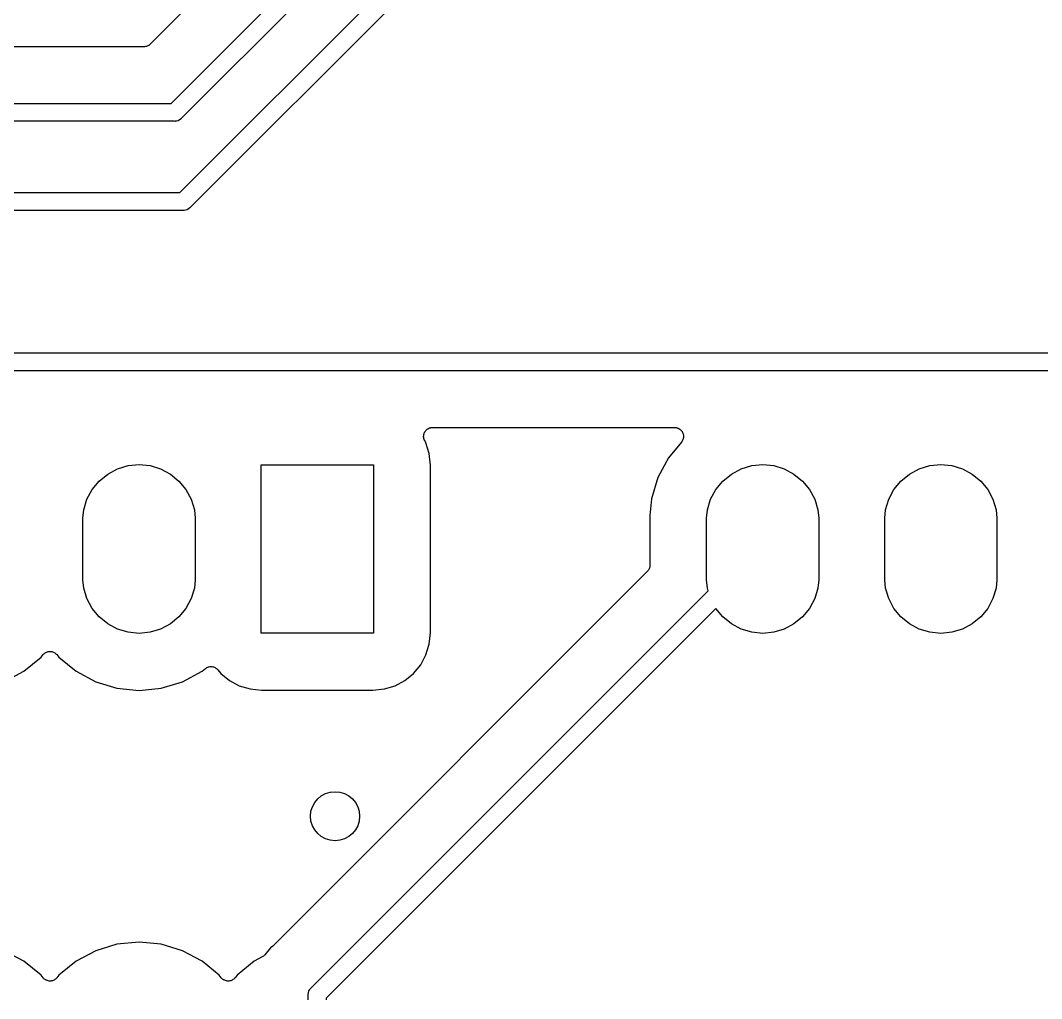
# Model space of a CAD drawing. Extents: x 2.36 to 5.74, y -5.57 to -1.66.
# Drawn here: x 2.958 to 3.532, y -3.802 to -3.253 of the extents above; entities that cross this region are included whole.
import ezdxf

# ---------------------------------------------------------------- set-up
doc = ezdxf.new("R2010")
doc.units = 0
doc.header["$MEASUREMENT"] = 0
doc.layers.add('BLACK', color=7, linetype='CONTINUOUS')

msp = doc.modelspace()

# ---------------------------------------------------------------- linework, layer by layer
at = {"layer": 'BLACK', "linetype": 'CONTINUOUS'}
for p, q in [((3.04293, -3.3), (3.21, -3.13293)), ((3.21836, -3.13871), (3.04871, -3.30836)), ((3.04793, -3.35), (3.25, -3.14793)), ((3.25836, -3.15371), (3.05371, -3.35836)), ((3.12592, -3.17202), (3.03122, -3.26672)), ((3.03122, -3.26672), (3.0312, -3.26674)), ((3.02768, -3.26819), (2.66205, -3.26819)), ((3.02814, -3.26814), (3.02768, -3.26819)), ((3.0286, -3.2681), (3.02814, -3.26814)), ((3.02863, -3.2681), (3.0286, -3.2681)), ((3.02865, -3.26809), (3.02863, -3.2681)), ((3.02909, -3.26796), (3.02865, -3.26809)), ((3.02954, -3.26783), (3.02909, -3.26796)), ((3.02956, -3.26782), (3.02954, -3.26783)), ((3.02959, -3.26781), (3.02956, -3.26782)), ((3.02999, -3.26759), (3.02959, -3.26781)), ((3.0304, -3.26738), (3.02999, -3.26759)), ((3.03043, -3.26737), (3.0304, -3.26738)), ((3.03045, -3.26735), (3.03043, -3.26737)), ((3.03081, -3.26706), (3.03045, -3.26735)), ((3.03117, -3.26677), (3.03081, -3.26706)), ((3.0312, -3.26674), (3.03117, -3.26677)), ((3.0312, -3.26674), (3.0312, -3.26674)), ((3.0312, -3.26674), (3.0312, -3.26674)), ((2.66025, -3.3), (3.04293, -3.3)), ((3.04475, -3.31), (2.66207, -3.31)), ((3.045, -3.31002), (3.04475, -3.31)), ((3.04525, -3.31), (3.045, -3.31002)), ((3.04598, -3.30993), (3.04525, -3.31)), ((3.04692, -3.30964), (3.04598, -3.30993)), ((3.04779, -3.30918), (3.04692, -3.30964)), ((3.04855, -3.30855), (3.04779, -3.30918)), ((3.04871, -3.30836), (3.04855, -3.30855)), ((2.69525, -3.35), (3.04793, -3.35)), ((3.05371, -3.35836), (3.05355, -3.35855)), ((3.04975, -3.36), (2.69707, -3.36)), ((3.05, -3.36002), (3.04975, -3.36)), ((3.05025, -3.36), (3.05, -3.36002)), ((3.05098, -3.35993), (3.05025, -3.36)), ((3.05192, -3.35964), (3.05098, -3.35993)), ((3.05279, -3.35918), (3.05192, -3.35964)), ((3.05355, -3.35855), (3.05279, -3.35918)), ((2.61207, -3.44), (3.60475, -3.44)), ((3.60293, -3.45), (2.61025, -3.45)), ((3.18523, -3.48465), (3.18533, -3.48441)), ((3.18533, -3.48441), (3.18546, -3.48422)), ((3.18546, -3.48422), (3.18557, -3.48402)), ((3.18557, -3.48402), (3.18573, -3.48382)), ((3.18573, -3.48382), (3.18588, -3.48361)), ((3.18588, -3.48361), (3.18604, -3.48344)), ((3.18604, -3.48344), (3.18619, -3.48326)), ((3.18619, -3.48326), (3.18639, -3.4831)), ((3.18639, -3.4831), (3.18657, -3.48292)), ((3.18657, -3.48292), (3.18677, -3.48279)), ((3.18677, -3.48279), (3.18695, -3.48265)), ((3.18695, -3.48265), (3.18717, -3.48253)), ((3.18717, -3.48253), (3.18739, -3.48239)), ((3.18739, -3.48239), (3.1876, -3.4823)), ((3.1876, -3.4823), (3.18781, -3.48219)), ((3.18781, -3.48219), (3.18805, -3.48211)), ((3.18805, -3.48211), (3.18829, -3.48202)), ((3.18829, -3.48202), (3.18852, -3.48197)), ((3.18852, -3.48197), (3.18874, -3.48191)), ((3.18874, -3.48191), (3.189, -3.48188)), ((3.189, -3.48188), (3.18925, -3.48183)), ((3.18925, -3.48183), (3.18948, -3.48183)), ((3.18948, -3.48183), (3.18971, -3.48181)), ((3.18971, -3.48181), (3.32557, -3.48181)), ((3.32557, -3.48181), (3.32564, -3.48181)), ((3.32564, -3.48181), (3.32587, -3.48184)), ((3.32587, -3.48184), (3.32611, -3.48184)), ((3.32611, -3.48184), (3.32636, -3.48189)), ((3.32636, -3.48189), (3.32661, -3.48192)), ((3.32661, -3.48192), (3.32683, -3.48199)), ((3.32683, -3.48199), (3.32706, -3.48204)), ((3.32706, -3.48204), (3.3273, -3.48214)), ((3.3273, -3.48214), (3.32754, -3.48222)), ((3.32754, -3.48222), (3.32774, -3.48233)), ((3.32774, -3.48233), (3.32796, -3.48242)), ((3.32796, -3.48242), (3.32817, -3.48256)), ((3.32817, -3.48256), (3.32839, -3.48269)), ((3.32839, -3.48269), (3.32857, -3.48284)), ((3.32857, -3.48284), (3.32877, -3.48297)), ((3.32877, -3.48297), (3.32895, -3.48315)), ((3.32895, -3.48315), (3.32914, -3.48331)), ((3.32914, -3.48331), (3.32929, -3.4835)), ((3.32929, -3.4835), (3.32945, -3.48366)), ((3.32945, -3.48366), (3.32959, -3.48387)), ((3.32959, -3.48387), (3.32975, -3.48407)), ((3.32975, -3.48407), (3.32986, -3.48428)), ((3.32986, -3.48428), (3.32999, -3.48448)), ((3.32999, -3.48448), (3.33009, -3.48471)), ((3.18471, -3.48678), (3.18474, -3.48652)), ((3.18473, -3.48701), (3.18471, -3.48678)), ((3.18473, -3.48724), (3.18473, -3.48701)), ((3.18478, -3.48749), (3.18473, -3.48724)), ((3.18474, -3.48626), (3.18479, -3.48604)), ((3.18474, -3.48652), (3.18474, -3.48626)), ((3.1848, -3.48775), (3.18478, -3.48749)), ((3.18479, -3.48604), (3.18482, -3.48581)), ((3.18487, -3.48797), (3.1848, -3.48775)), ((3.18482, -3.48581), (3.18489, -3.48556)), ((3.18491, -3.4882), (3.18487, -3.48797)), ((3.18489, -3.48556), (3.18494, -3.48531)), ((3.185, -3.48844), (3.18491, -3.4882)), ((3.18494, -3.48531), (3.18503, -3.4851)), ((3.18508, -3.48868), (3.185, -3.48844)), ((3.18503, -3.4851), (3.1851, -3.48487)), ((3.18518, -3.48889), (3.18508, -3.48868)), ((3.1851, -3.48487), (3.18523, -3.48465)), ((3.18527, -3.48911), (3.18518, -3.48889)), ((3.1853, -3.48917), (3.18527, -3.48911)), ((3.18603, -3.49052), (3.1853, -3.48917)), ((3.32943, -3.48998), (3.32211, -3.49891)), ((3.32956, -3.48979), (3.32943, -3.48998)), ((3.32971, -3.48961), (3.32956, -3.48979)), ((3.32983, -3.48938), (3.32971, -3.48961)), ((3.32998, -3.48917), (3.32983, -3.48938)), ((3.33007, -3.48896), (3.32998, -3.48917)), ((3.33018, -3.48875), (3.33007, -3.48896)), ((3.33009, -3.48471), (3.3302, -3.48494)), ((3.33025, -3.48851), (3.33018, -3.48875)), ((3.3302, -3.48494), (3.33027, -3.48516)), ((3.33035, -3.48827), (3.33025, -3.48851)), ((3.33027, -3.48516), (3.33036, -3.48538)), ((3.3304, -3.48804), (3.33035, -3.48827)), ((3.33036, -3.48538), (3.33041, -3.48563)), ((3.33047, -3.48782), (3.3304, -3.48804)), ((3.33041, -3.48563), (3.33048, -3.48587)), ((3.33049, -3.48756), (3.33047, -3.48782)), ((3.33048, -3.48587), (3.3305, -3.48611)), ((3.33054, -3.48731), (3.33049, -3.48756)), ((3.3305, -3.48611), (3.33055, -3.48634)), ((3.33057, -3.48685), (3.33054, -3.48708)), ((3.33054, -3.48708), (3.33054, -3.48731)), ((3.33055, -3.48634), (3.33055, -3.48659)), ((3.33055, -3.48659), (3.33057, -3.48685)), ((3.18785, -3.49652), (3.18603, -3.49052)), ((3.18849, -3.503), (3.18785, -3.49652)), ((3.32211, -3.49891), (3.31623, -3.50991)), ((3.00742, -3.50794), (3.01289, -3.50501)), ((3.01289, -3.50501), (3.01883, -3.50321)), ((3.01883, -3.50321), (3.025, -3.5026)), ((3.025, -3.5026), (3.03117, -3.50321)), ((3.03117, -3.50321), (3.03711, -3.50501)), ((3.03711, -3.50501), (3.04258, -3.50794)), ((3.0935, -3.59724), (3.0935, -3.50276)), ((3.0935, -3.50276), (3.1565, -3.50276)), ((3.1565, -3.50276), (3.1565, -3.59724)), ((3.18849, -3.597), (3.18849, -3.503)), ((3.35742, -3.50794), (3.36289, -3.50501)), ((3.36289, -3.50501), (3.36883, -3.50321)), ((3.36883, -3.50321), (3.375, -3.5026)), ((3.375, -3.5026), (3.38117, -3.50321)), ((3.38117, -3.50321), (3.38711, -3.50501)), ((3.38711, -3.50501), (3.39258, -3.50794)), ((3.45742, -3.50794), (3.46289, -3.50501)), ((3.46289, -3.50501), (3.46883, -3.50321)), ((3.46883, -3.50321), (3.475, -3.5026)), ((3.475, -3.5026), (3.48117, -3.50321)), ((3.48117, -3.50321), (3.48711, -3.50501)), ((3.48711, -3.50501), (3.49258, -3.50794)), ((2.99869, -3.51667), (3.00262, -3.51187)), ((3.00262, -3.51187), (3.00742, -3.50794)), ((3.04258, -3.50794), (3.04738, -3.51187)), ((3.04738, -3.51187), (3.05131, -3.51667)), ((3.31623, -3.50991), (3.31261, -3.52184)), ((3.34869, -3.51667), (3.35262, -3.51187)), ((3.35262, -3.51187), (3.35742, -3.50794)), ((3.39258, -3.50794), (3.39738, -3.51187)), ((3.39738, -3.51187), (3.40131, -3.51667)), ((3.44869, -3.51667), (3.45262, -3.51187)), ((3.45262, -3.51187), (3.45742, -3.50794)), ((3.49258, -3.50794), (3.49738, -3.51187)), ((3.49738, -3.51187), (3.50131, -3.51667)), ((2.99576, -3.52214), (2.99869, -3.51667)), ((3.05131, -3.51667), (3.05424, -3.52214)), ((3.34576, -3.52214), (3.34869, -3.51667)), ((3.40131, -3.51667), (3.40424, -3.52214)), ((3.44576, -3.52214), (3.44869, -3.51667)), ((3.50131, -3.51667), (3.50424, -3.52214)), ((2.99396, -3.52808), (2.99576, -3.52214)), ((3.05424, -3.52214), (3.05604, -3.52808)), ((3.31261, -3.52184), (3.31169, -3.53114)), ((3.34396, -3.52808), (3.34576, -3.52214)), ((3.40424, -3.52214), (3.40604, -3.52808)), ((3.44396, -3.52808), (3.44576, -3.52214)), ((3.50424, -3.52214), (3.50604, -3.52808)), ((2.9935, -3.5327), (2.99396, -3.52808)), ((3.05604, -3.52808), (3.0565, -3.5327)), ((3.3435, -3.53271), (3.34396, -3.52808)), ((3.40604, -3.52808), (3.4065, -3.5327)), ((3.4435, -3.53271), (3.44396, -3.52808)), ((3.50604, -3.52808), (3.5065, -3.5327)), ((2.9935, -3.56729), (2.9935, -3.5327)), ((3.0565, -3.5327), (3.0565, -3.5673)), ((3.31169, -3.53114), (3.31169, -3.55918)), ((3.3435, -3.5673), (3.3435, -3.53271)), ((3.4065, -3.5327), (3.4065, -3.5673)), ((3.4435, -3.5673), (3.4435, -3.53271)), ((3.5065, -3.5327), (3.5065, -3.5673)), ((3.31023, -3.56271), (3.10042, -3.77252)), ((3.31052, -3.56235), (3.31023, -3.56271)), ((3.31082, -3.562), (3.31052, -3.56235)), ((3.31083, -3.56198), (3.31082, -3.562)), ((3.31085, -3.56196), (3.31083, -3.56198)), ((3.31107, -3.56155), (3.31085, -3.56196)), ((3.31129, -3.56115), (3.31107, -3.56155)), ((3.3113, -3.56112), (3.31129, -3.56115)), ((3.31131, -3.5611), (3.3113, -3.56112)), ((3.31144, -3.56066), (3.31131, -3.5611)), ((3.31158, -3.56022), (3.31144, -3.56066)), ((3.31159, -3.56019), (3.31158, -3.56022)), ((3.31164, -3.55971), (3.31159, -3.56017)), ((3.31159, -3.56017), (3.31159, -3.56019)), ((3.31169, -3.55925), (3.31164, -3.55971)), ((3.31169, -3.55918), (3.31169, -3.55919)), ((3.31169, -3.55919), (3.31169, -3.55919)), ((3.31169, -3.55919), (3.31169, -3.5592)), ((3.31169, -3.5592), (3.31169, -3.55925)), ((2.99396, -3.57192), (2.9935, -3.56729)), ((3.0565, -3.5673), (3.05604, -3.57192)), ((3.34396, -3.57192), (3.3435, -3.5673)), ((3.4065, -3.5673), (3.40604, -3.57192)), ((3.44396, -3.57192), (3.4435, -3.5673)), ((3.5065, -3.5673), (3.50604, -3.57192)), ((2.99576, -3.57786), (2.99396, -3.57192)), ((3.05604, -3.57192), (3.05424, -3.57786)), ((3.12164, -3.79629), (3.34444, -3.57349)), ((3.34444, -3.57349), (3.34396, -3.57192)), ((3.40604, -3.57192), (3.40424, -3.57786)), ((3.44576, -3.57786), (3.44396, -3.57192)), ((3.50604, -3.57192), (3.50424, -3.57786)), ((2.99869, -3.58333), (2.99576, -3.57786)), ((3.05424, -3.57786), (3.05131, -3.58333)), ((3.40424, -3.57786), (3.40131, -3.58333)), ((3.44869, -3.58333), (3.44576, -3.57786)), ((3.50424, -3.57786), (3.50131, -3.58333)), ((3.00262, -3.58813), (2.99869, -3.58333)), ((3.05131, -3.58333), (3.04738, -3.58813)), ((3.34871, -3.58336), (3.13, -3.80207)), ((3.35262, -3.58813), (3.34871, -3.58336)), ((3.40131, -3.58333), (3.39738, -3.58813)), ((3.45262, -3.58813), (3.44869, -3.58333)), ((3.50131, -3.58333), (3.49738, -3.58813)), ((3.00742, -3.59206), (3.00262, -3.58813)), ((3.01289, -3.59499), (3.00742, -3.59206)), ((3.04258, -3.59206), (3.03711, -3.59499)), ((3.04738, -3.58813), (3.04258, -3.59206)), ((3.35742, -3.59206), (3.35262, -3.58813)), ((3.36289, -3.59499), (3.35742, -3.59206)), ((3.39258, -3.59206), (3.38711, -3.59499)), ((3.39738, -3.58813), (3.39258, -3.59206)), ((3.45742, -3.59206), (3.45262, -3.58813)), ((3.46289, -3.59499), (3.45742, -3.59206)), ((3.49258, -3.59206), (3.48711, -3.59499)), ((3.49738, -3.58813), (3.49258, -3.59206)), ((3.01883, -3.59679), (3.01289, -3.59499)), ((3.025, -3.5974), (3.01883, -3.59679)), ((3.03117, -3.59679), (3.025, -3.5974)), ((3.03711, -3.59499), (3.03117, -3.59679)), ((3.1565, -3.59724), (3.0935, -3.59724)), ((3.18785, -3.60348), (3.18849, -3.597)), ((3.36883, -3.59679), (3.36289, -3.59499)), ((3.375, -3.5974), (3.36883, -3.59679)), ((3.38117, -3.59679), (3.375, -3.5974)), ((3.38711, -3.59499), (3.38117, -3.59679)), ((3.46883, -3.59679), (3.46289, -3.59499)), ((3.475, -3.5974), (3.46883, -3.59679)), ((3.48117, -3.59679), (3.475, -3.5974)), ((3.48711, -3.59499), (3.48117, -3.59679)), ((3.18603, -3.60948), (3.18785, -3.60348)), ((2.96998, -3.61073), (2.97113, -3.60932)), ((2.97113, -3.60932), (2.97116, -3.60929)), ((2.97116, -3.60929), (2.97118, -3.60927)), ((2.97116, -3.60929), (2.97116, -3.60929)), ((2.97116, -3.60929), (2.97116, -3.60929)), ((2.97118, -3.60927), (2.97152, -3.60894)), ((2.97152, -3.60894), (2.97186, -3.60861)), ((2.97186, -3.60861), (2.97187, -3.6086)), ((2.97187, -3.6086), (2.97188, -3.60859)), ((2.97188, -3.60859), (2.97227, -3.60833)), ((2.97227, -3.60833), (2.97267, -3.60807)), ((2.97267, -3.60807), (2.97268, -3.60807)), ((2.97268, -3.60807), (2.9727, -3.60806)), ((2.9727, -3.60806), (2.97313, -3.60788)), ((2.97313, -3.60788), (2.97357, -3.6077)), ((2.97357, -3.6077), (2.97359, -3.6077)), ((2.97359, -3.6077), (2.9736, -3.6077)), ((2.9736, -3.6077), (2.97406, -3.60761)), ((2.97406, -3.60761), (2.97453, -3.60752)), ((2.97453, -3.60752), (2.97455, -3.60752)), ((2.97455, -3.60752), (2.97456, -3.60752)), ((2.97456, -3.60752), (2.97503, -3.60752)), ((2.97503, -3.60752), (2.97551, -3.60752)), ((2.97551, -3.60752), (2.97552, -3.60752)), ((2.97552, -3.60752), (2.97554, -3.60752)), ((2.97554, -3.60752), (2.976, -3.60762)), ((2.976, -3.60762), (2.97646, -3.60771)), ((2.97646, -3.60771), (2.97648, -3.60772)), ((2.97648, -3.60772), (2.97649, -3.60772)), ((2.97649, -3.60772), (2.97692, -3.60791)), ((2.97692, -3.60791), (2.97736, -3.60809)), ((2.97736, -3.60809), (2.97738, -3.6081)), ((2.97738, -3.6081), (2.97739, -3.60811)), ((2.97739, -3.60811), (2.97778, -3.60837)), ((2.97778, -3.60837), (2.97818, -3.60863)), ((2.97818, -3.60863), (2.97819, -3.60864)), ((2.97819, -3.60864), (2.9782, -3.60865)), ((2.9782, -3.60865), (2.97853, -3.60899)), ((2.97853, -3.60899), (2.97887, -3.60932)), ((2.97887, -3.60932), (2.98002, -3.61073)), ((3.18307, -3.615), (3.18603, -3.60948)), ((2.96034, -3.61864), (2.96998, -3.61073)), ((2.98002, -3.61073), (2.98966, -3.61864)), ((3.06351, -3.61637), (3.06394, -3.61619)), ((3.06394, -3.61619), (3.06396, -3.61619)), ((3.06396, -3.61619), (3.06397, -3.61618)), ((3.06397, -3.61618), (3.06444, -3.6161)), ((3.06444, -3.6161), (3.0649, -3.61601)), ((3.0649, -3.61601), (3.06492, -3.61601)), ((3.06492, -3.61601), (3.06493, -3.616)), ((3.06493, -3.616), (3.0654, -3.61601)), ((3.0654, -3.61601), (3.06587, -3.61601)), ((3.06587, -3.61601), (3.06589, -3.61601)), ((3.06589, -3.61601), (3.06591, -3.61601)), ((3.06591, -3.61601), (3.06637, -3.61611)), ((3.06637, -3.61611), (3.06683, -3.6162)), ((3.06683, -3.6162), (3.06685, -3.61621)), ((3.06685, -3.61621), (3.06686, -3.61621)), ((3.06686, -3.61621), (3.0673, -3.6164)), ((3.1791, -3.61985), (3.18307, -3.615)), ((2.94934, -3.62452), (2.96034, -3.61864)), ((2.98966, -3.61864), (3.00066, -3.62452)), ((3.04934, -3.62452), (3.06034, -3.61864)), ((3.06034, -3.61864), (3.0622, -3.61712)), ((3.0622, -3.61712), (3.06222, -3.6171)), ((3.06222, -3.6171), (3.06225, -3.61708)), ((3.06222, -3.6171), (3.06222, -3.6171)), ((3.06222, -3.6171), (3.06222, -3.6171)), ((3.06225, -3.61708), (3.06265, -3.61682)), ((3.06265, -3.61682), (3.06304, -3.61656)), ((3.06304, -3.61656), (3.06305, -3.61655)), ((3.06305, -3.61655), (3.06307, -3.61654)), ((3.06307, -3.61654), (3.06351, -3.61637)), ((3.0673, -3.6164), (3.06773, -3.61658)), ((3.06773, -3.61658), (3.06775, -3.61659)), ((3.06775, -3.61659), (3.06776, -3.6166)), ((3.06776, -3.6166), (3.06815, -3.61686)), ((3.06815, -3.61686), (3.06854, -3.61712)), ((3.06854, -3.61712), (3.06855, -3.61713)), ((3.06855, -3.61713), (3.06857, -3.61714)), ((3.06857, -3.61714), (3.0689, -3.61748)), ((3.0689, -3.61748), (3.06923, -3.61781)), ((3.06923, -3.61781), (3.0709, -3.61985)), ((3.0709, -3.61985), (3.07575, -3.62382)), ((3.17425, -3.62382), (3.1791, -3.61985)), ((3.00066, -3.62452), (3.01259, -3.62814)), ((3.03741, -3.62814), (3.04934, -3.62452)), ((3.07575, -3.62382), (3.08127, -3.62678)), ((3.08127, -3.62678), (3.08727, -3.62859)), ((3.16273, -3.62859), (3.16873, -3.62678)), ((3.16873, -3.62678), (3.17425, -3.62382)), ((3.01259, -3.62814), (3.025, -3.62936)), ((3.025, -3.62936), (3.03741, -3.62814)), ((3.08727, -3.62859), (3.09375, -3.62923)), ((3.09375, -3.62923), (3.15625, -3.62923)), ((3.15625, -3.62923), (3.16273, -3.62859)), ((3.025, -3.77064), (3.01259, -3.77186)), ((3.03741, -3.77186), (3.025, -3.77064)), ((2.96034, -3.78136), (2.94934, -3.77548)), ((3.00066, -3.77548), (2.98966, -3.78136)), ((3.01259, -3.77186), (3.00066, -3.77548)), ((3.04934, -3.77548), (3.03741, -3.77186)), ((3.06034, -3.78136), (3.04934, -3.77548)), ((3.09884, -3.77384), (3.09567, -3.77772)), ((3.10006, -3.77285), (3.09884, -3.77384)), ((3.10021, -3.7727), (3.10006, -3.77285)), ((3.10037, -3.77257), (3.10021, -3.7727)), ((3.10042, -3.77252), (3.10037, -3.77257)), ((2.96998, -3.78927), (2.96034, -3.78136)), ((2.98966, -3.78136), (2.98002, -3.78927)), ((3.06998, -3.78927), (3.06034, -3.78136)), ((3.08966, -3.78136), (3.08002, -3.78927)), ((3.09416, -3.77895), (3.08966, -3.78136)), ((3.09454, -3.7787), (3.09416, -3.77895)), ((3.09492, -3.77845), (3.09454, -3.7787)), ((3.09495, -3.77843), (3.09492, -3.77845)), ((3.09497, -3.77841), (3.09495, -3.77843)), ((3.09529, -3.77809), (3.09497, -3.77841)), ((3.09562, -3.77777), (3.09529, -3.77809)), ((3.09567, -3.77772), (3.09562, -3.77777)), ((2.97113, -3.79068), (2.96998, -3.78927)), ((2.97147, -3.79101), (2.97113, -3.79068)), ((2.9718, -3.79135), (2.97147, -3.79101)), ((2.97181, -3.79136), (2.9718, -3.79135)), ((2.97182, -3.79137), (2.97181, -3.79136)), ((2.97222, -3.79163), (2.97182, -3.79137)), ((2.97261, -3.79189), (2.97222, -3.79163)), ((2.97262, -3.7919), (2.97261, -3.79189)), ((2.97264, -3.79191), (2.97262, -3.7919)), ((2.97308, -3.79209), (2.97264, -3.79191)), ((2.97351, -3.79228), (2.97308, -3.79209)), ((2.97352, -3.79228), (2.97351, -3.79228)), ((2.97354, -3.79228), (2.97352, -3.79228)), ((2.974, -3.79238), (2.97354, -3.79228)), ((2.97446, -3.79248), (2.974, -3.79238)), ((2.97448, -3.79248), (2.97446, -3.79248)), ((2.97449, -3.79248), (2.97448, -3.79248)), ((2.97496, -3.79248), (2.97449, -3.79248)), ((2.97544, -3.79248), (2.97496, -3.79248)), ((2.97545, -3.79248), (2.97544, -3.79248)), ((2.97547, -3.79248), (2.97545, -3.79248)), ((2.97593, -3.79239), (2.97547, -3.79248)), ((2.9764, -3.7923), (2.97593, -3.79239)), ((2.97641, -3.7923), (2.9764, -3.7923)), ((2.97643, -3.7923), (2.97641, -3.7923)), ((2.97686, -3.79212), (2.97643, -3.7923)), ((2.9773, -3.79194), (2.97686, -3.79212)), ((2.97732, -3.79193), (2.9773, -3.79194)), ((2.97733, -3.79193), (2.97732, -3.79193)), ((2.97772, -3.79167), (2.97733, -3.79193)), ((2.97812, -3.79141), (2.97772, -3.79167)), ((2.97813, -3.7914), (2.97812, -3.79141)), ((2.97814, -3.79139), (2.97813, -3.7914)), ((2.97848, -3.79106), (2.97814, -3.79139)), ((2.97882, -3.79073), (2.97848, -3.79106)), ((2.97884, -3.79071), (2.97882, -3.79073)), ((2.97886, -3.79068), (2.97884, -3.79071)), ((2.97884, -3.79071), (2.97884, -3.79071)), ((2.97884, -3.79071), (2.97884, -3.79071)), ((2.98002, -3.78927), (2.97886, -3.79068)), ((3.07113, -3.79068), (3.06998, -3.78927)), ((3.07147, -3.79101), (3.07113, -3.79068)), ((3.0718, -3.79135), (3.07147, -3.79101)), ((3.07181, -3.79136), (3.0718, -3.79135)), ((3.07182, -3.79137), (3.07181, -3.79136)), ((3.07222, -3.79163), (3.07182, -3.79137)), ((3.07261, -3.79189), (3.07222, -3.79163)), ((3.07262, -3.7919), (3.07261, -3.79189)), ((3.07264, -3.79191), (3.07262, -3.7919)), ((3.07308, -3.79209), (3.07264, -3.79191)), ((3.07351, -3.79228), (3.07308, -3.79209)), ((3.07352, -3.79228), (3.07351, -3.79228)), ((3.07354, -3.79228), (3.07352, -3.79228)), ((3.074, -3.79238), (3.07354, -3.79228)), ((3.07446, -3.79248), (3.074, -3.79238)), ((3.07448, -3.79248), (3.07446, -3.79248)), ((3.07449, -3.79248), (3.07448, -3.79248)), ((3.07496, -3.79248), (3.07449, -3.79248)), ((3.07544, -3.79248), (3.07496, -3.79248)), ((3.07545, -3.79248), (3.07544, -3.79248)), ((3.07547, -3.79248), (3.07545, -3.79248)), ((3.07593, -3.79239), (3.07547, -3.79248)), ((3.0764, -3.7923), (3.07593, -3.79239)), ((3.07641, -3.7923), (3.0764, -3.7923)), ((3.07643, -3.7923), (3.07641, -3.7923)), ((3.07686, -3.79212), (3.07643, -3.7923)), ((3.0773, -3.79194), (3.07686, -3.79212)), ((3.07732, -3.79193), (3.0773, -3.79194)), ((3.07733, -3.79193), (3.07732, -3.79193)), ((3.07772, -3.79167), (3.07733, -3.79193)), ((3.07812, -3.79141), (3.07772, -3.79167)), ((3.07813, -3.7914), (3.07812, -3.79141)), ((3.07814, -3.79139), (3.07813, -3.7914)), ((3.07848, -3.79106), (3.07814, -3.79139)), ((3.07882, -3.79073), (3.07848, -3.79106)), ((3.07884, -3.79071), (3.07882, -3.79073)), ((3.07886, -3.79068), (3.07884, -3.79071)), ((3.07884, -3.79071), (3.07884, -3.79071)), ((3.07884, -3.79071), (3.07884, -3.79071)), ((3.08002, -3.78927), (3.07886, -3.79068)), ((3.11998, -3.8), (3.12007, -3.79902)), ((3.12007, -3.79902), (3.12036, -3.79808)), ((3.12036, -3.79808), (3.12082, -3.79721)), ((3.12082, -3.79721), (3.12103, -3.79696)), ((3.12103, -3.79696), (3.12145, -3.79645)), ((3.12145, -3.79645), (3.12164, -3.79629)), ((3.12, -3.80025), (3.11998, -3.8)), ((3.12, -3.8031), (3.12, -3.80025)), ((3.13, -3.80207), (3.13, -3.8031))]:
    msp.add_line(p, q, dxfattribs=at)
at = {"layer": 'BLACK'}
msp.add_circle((3.135, -3.7), 0.01378, dxfattribs=at)

doc.saveas('drawing.dxf')
